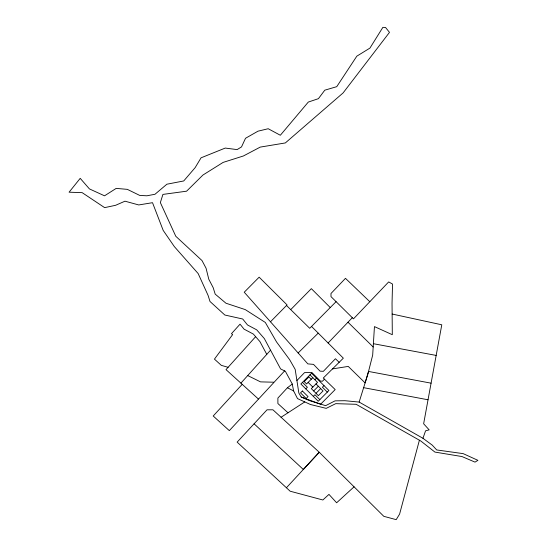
<?xml version="1.0" encoding="UTF-8"?>
<svg xmlns="http://www.w3.org/2000/svg" width="547" height="547" viewBox="0 0 547 547"><rect width="100%" height="100%" fill="white"/><g stroke="black" fill="none" stroke-linecap="round" stroke-linejoin="round"><path stroke-width="0.82" d="M419.405 440.219L399.59 514.112L396.192 519.65L383.809 516.327L319.25 452.253L272.939 409.799L267.025 409.812L237.145 442.126L290.136 491.206L322.86 499.985L328.966 494.392L336.631 502.775L354.073 486.816M359.153 402.072L344.89 400.712L335.079 400.848L325.65 405.662L309.411 400.609L301.171 397.006L298.847 393.026L295.182 369.396L289.664 359.707L276.556 341.957L265.309 322.443L245.268 309.609L225.945 303.216L215.197 294.122L213.173 287.64L208.783 279.216L206.062 268.228L202.021 260.584L175.778 236.263L160.353 202.595L162.924 194.411L186.589 191.19L202.951 175.026L223.128 162.404L243.394 155.977L260.263 147.095L285.349 142.938L343.099 92.922L389.498 32.362L385.546 27.487L382.873 27.35L369.943 48.088L356.815 56.177L336.747 86.672L324.788 90.18L318.429 98.665L308.296 102.07L280.337 135.259L268.208 128.73L257.993 131.177L245.514 138.282L241.521 146.911L237.124 149.605L225.241 148.066L201.05 157.823L195.142 167.649L183.724 180.961L166.883 184.209L154.986 194.267L146.904 195.792L139.738 195.423L127.342 189.365L116.203 188.38L104.532 195.819L89.428 188.906L80.211 178.336L69.086 192.202L82.139 192.64L104.641 207.634L115.602 205.296L124.983 201.187L138.733 204.947L152.517 202.691L163.184 230.39L174.336 246.588L198.158 273.562L208.079 295.394L210.014 301.5L224.824 315.017L242.704 319.004L247.511 324.959L256.721 329.855L264.331 338.572L280.597 368.924L285.336 371.256L292.235 383.919L293.609 390.914L297.5 398.592L310.443 404.507L326.197 408.363L335.749 403.652L356.159 404.301L420.8 441.012L434.906 452.075L461.976 456.554L475.022 462.119L477.914 460.335L463.179 453.634L436.711 449.949L432.226 445.108L422.954 438.291L359.153 402.072L367.919 373.874L372.685 355.078L374.449 326.6L392.308 334.702L392.042 303.216L392.534 284.057L388.678 281.917L353.478 318.853L330.997 296.624L330.983 293.513L345.472 278.341L369.813 301.718M422.954 438.291L425.58 430.804L429.163 429.867L423.638 423.781L441.785 324.795L392.165 314.04M255.627 336.678L226.014 369.622L258.341 398.968M240.899 383.139L270.546 350.169M242.218 384.336L213.207 416L229.323 430.633L284.611 370.9M292.262 384.069L287.414 387.761L277.883 398.072L277.897 403.536L287.989 412.787M286.409 487.767L319.25 452.253L303.325 469.476L254.082 423.802M328.111 342.983L352.282 317.725M296.905 380.534L304.549 372.616L311.968 372.569L320.296 380.979L322.354 381.273L324.48 379.174M270.478 321.793L287.066 304.925L259.148 277.179L244.235 292.221L307.838 363.885L313.52 364.377L320.036 371.139L323.345 371.338L335.427 358.743L339.167 362.305M336.077 301.671L309.711 328.289L290.731 309.629L311.352 288.652L330.251 307.551M312.816 377.69L306.593 383.946L304.241 381.608L308.918 376.897L311.27 379.235M305.787 388.876L307.387 387.262L302.47 382.38M314.874 379.734L316.474 378.121M313.657 390.961L318.333 386.25M316.009 393.3L320.686 388.589M313.315 396.363L314.922 394.749L319.838 399.631M324.002 385.608L322.402 387.214L327.318 392.103M298.142 352.959L318.231 333.123M281.083 417.258L304.768 401.915M332.494 368.91L348.248 366.408L365.116 382.9L368.534 371.447L431.084 383.173M273.698 382.209L260.516 381.874L247.709 375.563M373.389 343.701L436.171 355.42M363.632 387.673L428.041 399.782M228.085 367.31L221.316 365.355L214.445 359.126L232.646 334.573L231.456 333.711L240.044 324.159L244.065 329.144L253.364 334.08L259.934 341.608L266.772 354.367M301.171 397.006L320.638 404.206L335.181 389.573L323.291 378.018L343.338 358.176L311.537 326.443M287.414 387.761L293.609 390.914M347.981 322.217L373.184 346.983M286.519 305.479L290.731 309.629M309.958 374.845L317.52 382.367L311.305 388.623L318.368 395.638L323.045 390.934L315.981 383.912M308.132 382.394L312.843 387.071M311.558 373.239L300.871 383.994L318.231 401.245L328.918 390.49L311.558 373.239M302.395 390.996L300.522 392.883L306.17 398.496L308.043 396.609L302.395 390.996"/></g></svg>
